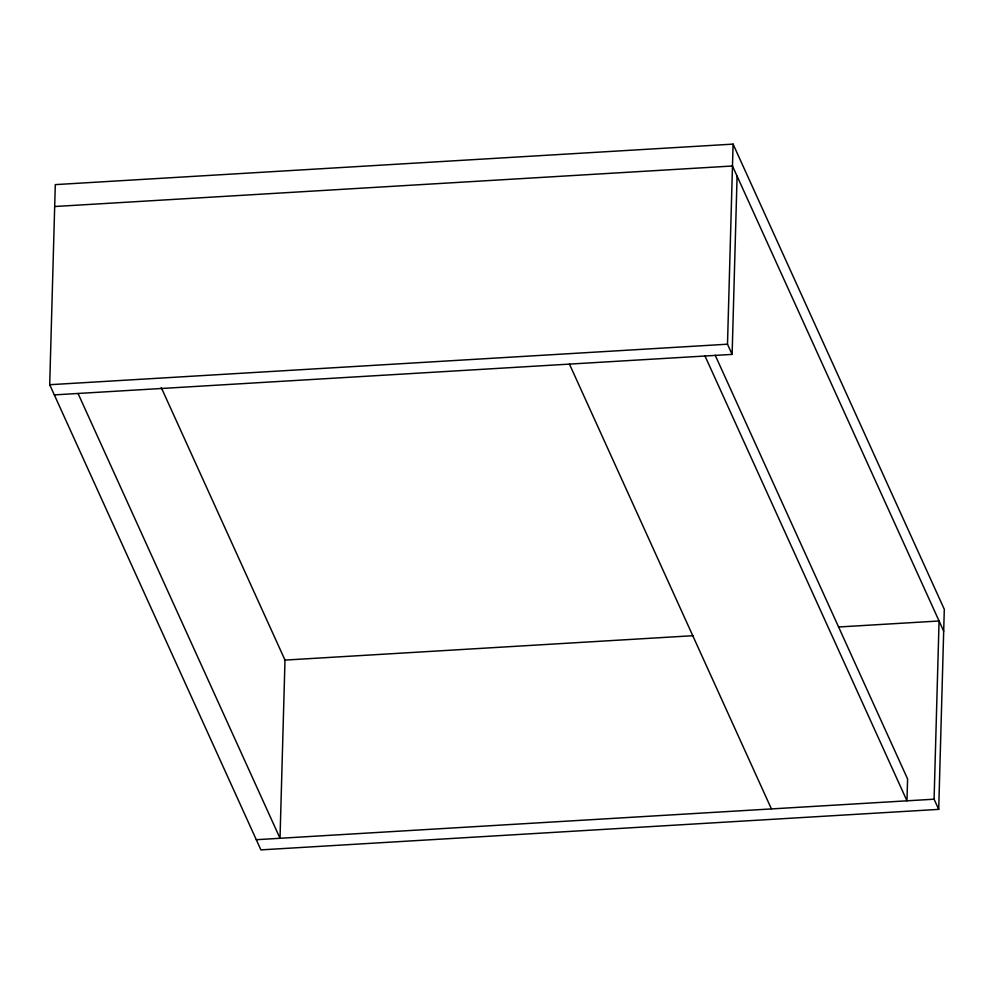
<?xml version="1.0" encoding="UTF-8"?>
<svg xmlns="http://www.w3.org/2000/svg" width="994" height="994" viewBox="0 0 994 994"><rect width="100%" height="100%" fill="white"/><g stroke="black" fill="none" stroke-linecap="round" stroke-linejoin="round"><path stroke-width="1.49" d="M49.7 384.715L55.291 184.623L733.087 144.118L944.3 609.285L938.709 809.377L260.913 849.882L49.7 384.715L727.496 344.21L732.118 354.386L54.322 394.891M727.496 344.21L733.087 144.118M732.118 354.386L737.088 176.174M938.709 809.377L934.087 799.201L939.069 620.989L838.476 627.003M54.682 206.516L732.479 165.998L943.691 631.165M284.483 660.115L693.017 635.7M256.29 839.706L934.087 799.201M715.233 355.305L907.584 778.936L906.975 800.816L705.007 356.001M569.45 364.102L771.419 808.917M161.252 387.548L284.992 660.078L280.022 838.29L78.041 393.475"/></g></svg>
